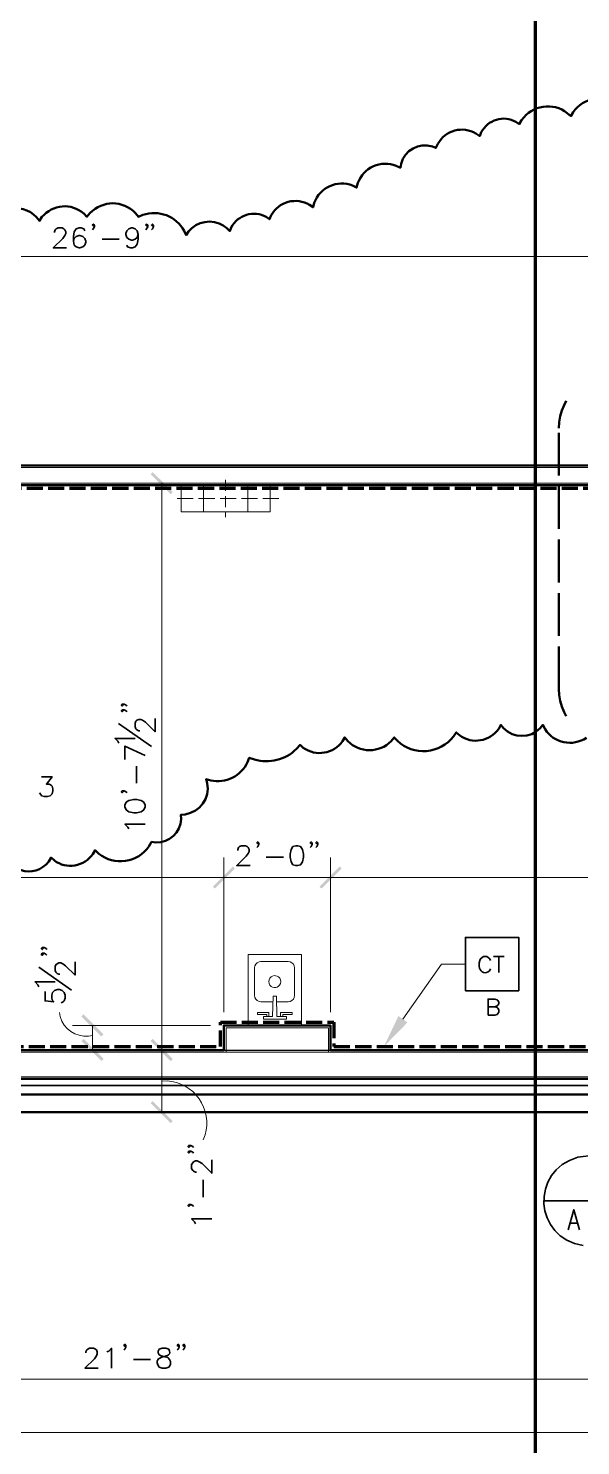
# Model space of a CAD drawing. Header units: inches. Extents: x 5 to 516, y -193 to 129.
# Drawn here: x 98.26 to 108.61, y 31.83 to 58.4 of the extents above; entities that cross this region are included whole.
import ezdxf

# ---------------------------------------------------------------- set-up
doc = ezdxf.new("R2010")
doc.units = ezdxf.units.IN
doc.header["$MEASUREMENT"] = 0
doc.linetypes.add('PDF_IMPORT', pattern=[1, 0.8, -0.2])
for name, color, linetype in [('Highlight', 210, 'Continuous'), ('PDF_Geometry', 7, 'Continuous'), ('PDF_Solid Fills', 7, 'Continuous')]:
    doc.layers.add(name, color=color, linetype=linetype)

msp = doc.modelspace()

# ---------------------------------------------------------------- hatches: boundary and pattern name
at = {"layer": 'PDF_Solid Fills', "transparency": 33554559}
for points in [[(100.9236387, 49.6710024), (100.9636387, 49.7110024), (100.963637, 49.7110041), (100.5869703, 50.0843375), (100.5469703, 50.0443375), (100.546972, 50.0443357)], [(103.7536389, 42.277671), (104.130304, 42.6510026), (104.090304, 42.6910026), (103.7136389, 42.3143377)], [(99.2903038, 39.4610033), (99.2503038, 39.4210033), (99.2503055, 39.4210015), (99.6269722, 39.0443348), (99.6669722, 39.0843348), (99.6669705, 39.0843366)], [(100.923637, 39.0443348), (100.9636387, 39.0843366), (100.5869721, 39.4610033), (100.5469703, 39.4210015)]]:
    msp.add_hatch(color=256, dxfattribs=at).paths.add_polyline_path(points)

# ---------------------------------------------------------------- linework, layer by layer
at = {"layer": 'Highlight'}
msp.add_line((27.036968, 39.2510033), (128.554406, 39.2510033), dxfattribs=at)
at = {"layer": 'PDF_Geometry', "lineweight": 70}
msp.add_lwpolyline([(107.7603057, 94.4510047), (107.7603057, 29.5409993)], dxfattribs=at)
at = {"layer": 'PDF_Geometry', "lineweight": 50}
for points in [[(109.4436351, 56.9676728), (109.3936355, 56.9043395), (109.3269681, 56.9643387, 0.4313286268), (108.4703007, 56.8310057), (108.4269674, 56.7576728), (108.3603017, 56.8143389)], [(107.5036342, 56.6843391), (107.460301, 56.6076722), (107.3969685, 56.6510054, 0.4212929771), (106.7469678, 56.4543391), (106.7169673, 56.3843394), (106.6469685, 56.4310059, 0.4257010681), (105.9336353, 56.2376728), (105.8969684, 56.1610058), (105.8303011, 56.1876723)], [(105.2436345, 55.8643393), (105.2303017, 55.7910056), (105.1503016, 55.8276725, 0.4230309215), (104.4336352, 55.5043387), (104.4103011, 55.4176722), (104.3336341, 55.4576722)], [(98.5102999, 54.8676725), (98.4636335, 54.7943387), (98.4103006, 54.8610052, 0.5999351903), (97.476967, 54.6010056), (97.4669674, 54.5176723), (97.4036341, 54.5576723)], [(103.6169677, 55.1310053), (103.5936337, 55.0476719), (103.526968, 55.0943393, 0.4225239453), (102.8103016, 54.9010053), (102.7769679, 54.8243392), (102.7136338, 54.8676725, 0.4175497472), (102.0603015, 54.6710053), (102.0336343, 54.6010056), (101.9769682, 54.6576725), (101.9103009, 54.704339)], [(101.2603001, 54.5943392), (101.2136337, 54.5276719), (101.1769668, 54.607672, 0.367027496), (100.4036343, 54.9043394), (100.320301, 54.8710057), (100.2669682, 54.9376722)], [(105.0569669, 45.0410047), (105.1169678, 45.1110048), (105.1769671, 45.0443382, 0.4393060233), (106.2269685, 45.1276715), (106.2769682, 45.2043382), (106.3403007, 45.151005)], [(99.4636335, 42.924338), (99.5069668, 42.9943381), (99.5769673, 42.9276712, 0.4283118415), (100.5169682, 43.0676715), (100.5669679, 43.1510048), (100.646968, 43.1410047, 0.4129629437), (101.1203007, 43.5810047), (101.1169675, 43.6610048), (101.1969677, 43.6676715)]]:
    msp.add_lwpolyline(points, format="xyb", dxfattribs=at)
for points in [[(99.4103007, 54.9376722), (99.3536346, 54.8710057), (99.2936336, 54.9310057)], [(108.3403059, 51.4176693), (108.3003059, 51.3410026), (108.2569726, 51.2376693), (108.2269726, 51.1310026), (108.2069726, 51.0210026), (108.2003059, 50.9076693)], [(86.2869662, 49.8376708), (86.2869662, 50.2110042), (113.413635, 50.2110042), (113.413635, 47.711004)], [(86.2869662, 49.837669), (113.0369684, 49.837669), (113.0369684, 47.7110023), (113.413635, 47.7110023)], [(108.2003048, 46.0176716), (108.2069715, 45.9076716), (108.2269715, 45.7943382), (108.2569715, 45.6876716), (108.3003048, 45.5843382), (108.3403048, 45.5076715)], [(107.0736348, 45.2710048), (107.1136348, 45.3443381), (107.1636345, 45.2843381)], [(107.8536353, 45.2843381), (107.9036349, 45.3443381), (107.943635, 45.2643382)], [(103.2803012, 44.8943381), (103.3503017, 44.9710048), (103.410301, 44.9176716)], [(104.143635, 45.0410047), (104.1869683, 45.1110048), (104.2436344, 45.0410047)], [(102.3636344, 44.6443381), (102.3969681, 44.7310048), (102.4969675, 44.6943381)], [(101.6103012, 44.2510048), (101.5869671, 44.3276716), (101.6769668, 44.3043381)], [(98.5236344, 42.6776711), (98.5869669, 42.7276713), (98.6402997, 42.7876714), (98.6802998, 42.8576715), (98.7436339, 42.8043382)], [(112.2436401, 39.2510017), (103.9203057, 39.2510017), (103.9203057, 39.7110017), (101.9203055, 39.7110017), (101.9203055, 39.2510017)], [(87.8303013, 38.6910041), (87.8303013, 39.2510041), (101.9203022, 39.2510041)], [(112.2036383, 38.7510016), (112.2036383, 38.0843349), (87.8703031, 38.0843349), (87.8703031, 38.7510016)], [(112.2036383, 38.7110032), (87.8703031, 38.7110032)], [(87.8702997, 38.4176683), (112.203635, 38.4176683)]]:
    msp.add_lwpolyline(points, dxfattribs=at)
at = {"layer": 'PDF_Geometry', "lineweight": 35}
for points in [[(99.4936391, 54.7143377), (99.4736391, 54.6976711), (99.4569724, 54.7143377), (99.4736391, 54.7343377), (99.4936391, 54.7143377), (99.4936391, 54.6810044), (99.4736391, 54.6443377), (99.4569724, 54.6276711)], [(100.4936392, 54.7143377), (100.4736392, 54.6976711), (100.4569725, 54.7143377), (100.4736392, 54.7343377), (100.4936392, 54.7143377), (100.4936392, 54.6810044), (100.4736392, 54.6443377), (100.4569725, 54.6276711)], [(100.6003049, 54.7143377), (100.5836382, 54.6976711), (100.5636382, 54.7143377), (100.5836382, 54.7343377), (100.6003049, 54.7143377), (100.6003049, 54.6810044), (100.5836382, 54.6443377), (100.5636382, 54.6276711)], [(98.743639, 54.5743366), (98.743639, 54.5910033), (98.7603057, 54.62767), (98.7769724, 54.6443366), (98.813639, 54.6610033), (98.8869724, 54.6610033), (98.9203057, 54.6443366), (98.9403057, 54.62767), (98.9569724, 54.5910033), (98.9569724, 54.5543366), (98.9403057, 54.51767), (98.903639, 54.4643366), (98.723639, 54.2876699), (98.9736391, 54.2876699)], [(99.3136396, 54.607672), (99.296973, 54.6443387), (99.2436396, 54.6610053), (99.2069729, 54.6610053), (99.1536396, 54.6443387), (99.1169729, 54.5910053), (99.1003063, 54.5010053), (99.1003063, 54.4110053), (99.1169729, 54.3410053), (99.1536396, 54.3043386), (99.2069729, 54.287672), (99.2236396, 54.287672), (99.276973, 54.3043386), (99.3136396, 54.3410053), (99.3336396, 54.3943386), (99.3336396, 54.4110053), (99.3136396, 54.4643387), (99.276973, 54.5010053), (99.2236396, 54.517672), (99.2069729, 54.517672), (99.1536396, 54.5010053), (99.1169729, 54.4643387), (99.1003063, 54.4110053)], [(100.3136397, 54.5376715), (100.296973, 54.4843381), (100.2603064, 54.4476714), (100.206973, 54.4310048), (100.1903064, 54.4310048), (100.136973, 54.4476714), (100.1003064, 54.4843381), (100.0836397, 54.5376715), (100.0836397, 54.5543381), (100.1003064, 54.6076715), (100.136973, 54.6443381), (100.1903064, 54.6610048), (100.206973, 54.6610048), (100.2603064, 54.6443381), (100.296973, 54.6076715), (100.3136397, 54.5376715), (100.3136397, 54.4476714), (100.296973, 54.3576714), (100.2603064, 54.3043381), (100.206973, 54.2876714), (100.1703064, 54.2876714), (100.116973, 54.3043381), (100.1003064, 54.3410048)], [(99.63697, 54.4476717), (99.95697, 54.4476717)], [(100.0136383, 45.7343362), (100.0336383, 45.7176695), (100.0136383, 45.6976695), (99.9969717, 45.7176695), (100.0136383, 45.7343362), (100.050305, 45.7343362), (100.0869717, 45.7176695), (100.1036383, 45.6976695)], [(100.0136383, 45.6276705), (100.0336383, 45.6110038), (100.0136383, 45.5910038), (99.9969717, 45.6110038), (100.0136383, 45.6276705), (100.050305, 45.6276705), (100.0869717, 45.6110038), (100.1036383, 45.5910038)], [(100.3436385, 45.2343362), (100.3269718, 45.2343362), (100.2903051, 45.2543362), (100.2736385, 45.2710028), (100.2569718, 45.3076695), (100.2569718, 45.3776695), (100.2736385, 45.4143362), (100.2903051, 45.4310028), (100.3269718, 45.4476695), (100.3636385, 45.4476695), (100.3969718, 45.4310028), (100.4536385, 45.3943362), (100.6303052, 45.2176695), (100.6303052, 45.4676695)], [(100.5636397, 44.9410046), (99.946973, 45.3710046)], [(99.9536374, 45.0043353), (99.9336374, 45.0376687), (99.880304, 45.091002), (100.2569707, 45.091002)], [(100.4436378, 44.7710013), (100.0669711, 44.947668), (100.0669711, 44.697668)], [(98.5036386, 44.3743372), (98.7003053, 44.3743372), (98.5936386, 44.2343372), (98.646972, 44.2343372), (98.6836386, 44.2143372), (98.7003053, 44.1976705), (98.716972, 44.1443372), (98.716972, 44.1076705), (98.7003053, 44.0543371), (98.6636386, 44.0176705), (98.6103053, 44.0010038), (98.5569719, 44.0010038), (98.5036386, 44.0176705), (98.4869719, 44.0376705), (98.4669719, 44.0710038)], [(100.2836375, 44.2543353), (100.2836375, 44.5743353)], [(100.0136383, 44.111001), (100.0336383, 44.091001), (100.0136383, 44.0743343), (99.9969717, 44.091001), (100.0136383, 44.111001), (100.050305, 44.111001), (100.0869717, 44.091001), (100.1036383, 44.0743343)], [(100.1403032, 43.3943363), (100.1203032, 43.4310029), (100.0669699, 43.4843363), (100.4436366, 43.4843363)], [(102.1803052, 42.9910024), (102.1803052, 43.0110024), (102.1969718, 43.047669), (102.2169718, 43.0643357), (102.2503052, 43.0810024), (102.3236385, 43.0810024), (102.3603052, 43.0643357), (102.3769718, 43.047669), (102.3936385, 43.0110024), (102.3936385, 42.9743357), (102.3769718, 42.937669), (102.3403052, 42.8843357), (102.1636385, 42.707669), (102.4136385, 42.707669)], [(102.5736361, 43.1343367), (102.5569694, 43.11767), (102.5369694, 43.1343367), (102.5569694, 43.1543367), (102.5736361, 43.1343367), (102.5736361, 43.1010033), (102.5569694, 43.0643367), (102.5369694, 43.04767)], [(103.5736362, 43.1343367), (103.5569695, 43.11767), (103.5369695, 43.1343367), (103.5569695, 43.1543367), (103.5736362, 43.1343367), (103.5736362, 43.1010033), (103.5569695, 43.0643367), (103.5369695, 43.04767)], [(103.6803053, 43.1343367), (103.6636386, 43.11767), (103.6436386, 43.1343367), (103.6636386, 43.1543367), (103.6803053, 43.1343367), (103.6803053, 43.1010033), (103.6636386, 43.0643367), (103.6436386, 43.04767)], [(102.7169704, 42.8676707), (103.0369704, 42.8676707)], [(98.5169714, 41.1710017), (98.5336381, 41.154335), (98.5169714, 41.134335), (98.4969714, 41.154335), (98.5169714, 41.1710017), (98.5503047, 41.1710017), (98.5869714, 41.154335), (98.6036381, 41.134335)], [(98.5169714, 41.064336), (98.5336381, 41.044336), (98.5169714, 41.0276693), (98.4969714, 41.044336), (98.5169714, 41.064336), (98.5503047, 41.064336), (98.5869714, 41.044336), (98.6036381, 41.0276693)], [(106.9203059, 40.9310013), (106.9069726, 40.9610013), (106.8769726, 40.9876679), (106.8503059, 41.0043346), (106.7903059, 41.0043346), (106.7636393, 40.9876679), (106.7336393, 40.9610013), (106.7203059, 40.9310013), (106.7069726, 40.8876679), (106.7069726, 40.8176679)], [(106.9769703, 41.004335), (107.1769703, 41.004335)], [(107.076973, 41.004335), (107.076973, 40.704335)], [(99.0636396, 40.3743368), (98.4503062, 40.8043369)], [(98.8469716, 40.6710016), (98.8269716, 40.6710016), (98.7936382, 40.6876683), (98.7736382, 40.7076683), (98.7569716, 40.7410016), (98.7569716, 40.814335), (98.7736382, 40.8476683), (98.7936382, 40.8676683), (98.8269716, 40.884335), (98.8636382, 40.884335), (98.9003049, 40.8676683), (98.9536382, 40.8310017), (99.1303049, 40.654335), (99.1303049, 40.904335)], [(106.8769726, 40.7176679), (106.9069726, 40.7443346), (106.9203059, 40.7743346)], [(98.4536372, 40.4376676), (98.4336372, 40.4743343), (98.3803039, 40.5276676), (98.7569706, 40.5276676)], [(98.570306, 40.3476679), (98.570306, 40.1710012), (98.730306, 40.1543345), (98.710306, 40.1710012), (98.6936393, 40.2243345), (98.6936393, 40.2776679), (98.710306, 40.3310012), (98.7469726, 40.3676679), (98.800306, 40.3843345), (98.8369726, 40.3843345), (98.890306, 40.3676679), (98.9269727, 40.3310012), (98.9436393, 40.2776679), (98.9436393, 40.2243345), (98.9269727, 40.1710012), (98.9069727, 40.1543345), (98.8736393, 40.1343345)], [(106.8736378, 39.9043356), (106.8736378, 40.2043356), (107.0036378, 40.2043356), (107.0436378, 40.1910023), (107.0603045, 40.1776689), (107.0736378, 40.1476689), (107.0736378, 40.1176689), (107.0603045, 40.0910023), (107.0436378, 40.0776689), (107.0036378, 40.0610023), (106.8736378, 40.0610023)], [(107.0036393, 40.0610027), (107.0436393, 40.0476693), (107.060306, 40.034336), (107.0736393, 40.004336), (107.0736393, 39.9610027), (107.060306, 39.934336), (107.0436393, 39.9176693), (107.0036393, 39.904336), (106.8736393, 39.904336)], [(112.2036383, 38.5843349), (87.8703031, 38.5843349)], [(101.2636384, 37.4610031), (101.2836384, 37.4410031), (101.2636384, 37.4243365), (101.2469718, 37.4410031), (101.2636384, 37.4610031), (101.3003051, 37.4610031), (101.3369718, 37.4410031), (101.3536384, 37.4243365)], [(101.2636384, 37.354334), (101.2836384, 37.334334), (101.2636384, 37.3176674), (101.2469718, 37.334334), (101.2636384, 37.354334), (101.3003051, 37.354334), (101.3369718, 37.334334), (101.3536384, 37.3176674)], [(108.5603057, 37.241001), (108.6603057, 37.2576676), (108.763639, 37.2643343), (108.863639, 37.2576676), (108.963639, 37.241001)], [(101.4069693, 36.9610031), (101.3903027, 36.9610031), (101.353636, 36.9776698), (101.3369693, 36.9943364), (101.3169693, 37.0310031), (101.3169693, 37.1043365), (101.3369693, 37.1376698), (101.353636, 37.1576698), (101.3903027, 37.1743365), (101.423636, 37.1743365), (101.4603027, 37.1576698), (101.513636, 37.1210031), (101.693636, 36.9410031), (101.693636, 37.1910031)], [(101.5336376, 36.494335), (101.5336376, 36.8176684)], [(107.920306, 36.4210013), (109.6069729, 36.4210013)], [(101.2636384, 36.354334), (101.2836384, 36.3343339), (101.2636384, 36.3176673), (101.2469718, 36.3343339), (101.2636384, 36.354334), (101.3003051, 36.354334), (101.3369718, 36.3343339), (101.3536384, 36.3176673)], [(108.3736379, 35.8810029), (108.4803046, 36.2576696), (108.5869713, 35.8810029)], [(101.3903033, 35.994335), (101.3703033, 36.0310017), (101.31697, 36.084335), (101.6936367, 36.084335)], [(108.4136397, 36.0076678), (108.546973, 36.0076678)], [(99.3336388, 33.5743349), (99.3336388, 33.5910016), (99.3503055, 33.6276683), (99.3703055, 33.644335), (99.4036388, 33.6610016), (99.4769722, 33.6610016), (99.5136388, 33.644335), (99.5303055, 33.6276683), (99.5469722, 33.5910016), (99.5469722, 33.5543349), (99.5303055, 33.5176683), (99.4936388, 33.4643349), (99.3169721, 33.2876683), (99.5669722, 33.2876683)], [(99.7269697, 33.5910009), (99.7636364, 33.6076676), (99.8169697, 33.6610009), (99.8169697, 33.2876676)], [(100.0836389, 33.714336), (100.0669722, 33.6976694), (100.0469722, 33.714336), (100.0669722, 33.734336), (100.0836389, 33.714336), (100.0836389, 33.6810027), (100.0669722, 33.644336), (100.0469722, 33.6276694)], [(100.8869717, 33.6443348), (100.8336384, 33.6610015), (100.7636384, 33.6610015), (100.7069717, 33.6443348), (100.690305, 33.6076681), (100.690305, 33.5743348), (100.7069717, 33.5376681), (100.7436384, 33.5176681), (100.8169717, 33.5010015), (100.8703051, 33.4843348), (100.9036384, 33.4476681), (100.9236384, 33.4110015), (100.9236384, 33.3576681), (100.9036384, 33.3243348), (100.8869717, 33.3043348), (100.8336384, 33.2876681), (100.7636384, 33.2876681), (100.7069717, 33.3043348)], [(101.083639, 33.714336), (101.0669723, 33.6976694), (101.0469723, 33.714336), (101.0669723, 33.734336), (101.083639, 33.714336), (101.083639, 33.6810027), (101.0669723, 33.644336), (101.0469723, 33.6276694)], [(101.1903047, 33.714336), (101.173638, 33.6976694), (101.153638, 33.714336), (101.173638, 33.734336), (101.1903047, 33.714336), (101.1903047, 33.6810027), (101.173638, 33.644336), (101.153638, 33.6276694)], [(100.2269698, 33.44767), (100.5469698, 33.44767)]]:
    msp.add_lwpolyline(points, dxfattribs=at)
at = {"layer": 'PDF_Geometry', "lineweight": 15}
for points in [[(113.4136384, 54.1276711), (113.0369717, 54.1276711), (86.2869696, 54.1276711)], [(100.506972, 49.8776708), (100.3803053, 49.8776708)], [(100.756972, 49.8776708), (100.756972, 39.2510033)], [(101.1203041, 49.337669), (102.7869709, 49.337669), (102.7869709, 49.837669), (101.1203041, 49.837669), (101.1203041, 49.337669), (101.1203041, 49.837669)], [(101.5369708, 49.337669), (101.5369708, 49.837669)], [(102.3703042, 49.337669), (102.3703042, 49.837669)], [(101.9203055, 42.8576702), (101.9203055, 39.9610033), (101.9203055, 42.7343368)], [(103.9203057, 42.8576702), (103.9203057, 39.9610033), (103.9203057, 42.7343368)], [(87.8303013, 42.4843359), (101.9203022, 42.4843359)], [(101.9203055, 42.4843359), (102.2969722, 42.4843359)], [(102.2969705, 42.4843359), (103.9203039, 42.4843359)], [(119.993639, 42.4843359), (103.920304, 42.4843359)], [(102.3769706, 40.0710034), (102.3769706, 39.7110033), (102.3769706, 41.0443368), (103.3769707, 41.0443368), (103.3769707, 39.7110033), (102.3769706, 39.7110033)], [(103.2469726, 40.2743375), (103.2469726, 40.7910042), (103.2403059, 40.8276709), (103.2236393, 40.8610042), (103.1969726, 40.8876709), (103.1636393, 40.9043376), (103.1269726, 40.9110042), (102.6169725, 40.9110042), (102.5803059, 40.9043376), (102.5469725, 40.8876709), (102.5203059, 40.8610042), (102.5036392, 40.8276709), (102.4969725, 40.7910042), (102.4969725, 40.2743375), (102.5036392, 40.2376708), (102.5203059, 40.2043375), (102.5469725, 40.1776708), (102.5803059, 40.1610042), (102.6169725, 40.1543375), (102.8436392, 40.1543375)], [(105.2769715, 39.8276686), (106.0003049, 40.8610021), (106.450305, 40.8610021)], [(102.7836385, 40.5976705), (102.7703052, 40.5676705), (102.7636385, 40.5343371), (102.7703052, 40.4976705), (102.7836385, 40.4676705)], [(102.9836386, 40.4976705), (102.9869719, 40.5343371), (102.9836386, 40.5676705)], [(102.9069724, 40.25767), (102.9169724, 39.87767), (103.0936391, 39.87767), (103.0936391, 39.8310033), (102.6669724, 39.8310033), (102.6669724, 39.87767), (102.8336391, 39.87767), (102.8469724, 40.25767)], [(102.9069694, 40.2576681), (102.8469694, 40.2610015)], [(102.910306, 40.1543356), (103.1269727, 40.1543356), (103.1636394, 40.1610023), (103.1969727, 40.1776689), (103.2236394, 40.2043356), (103.2403061, 40.237669), (103.2469727, 40.2743356)], [(98.836972, 39.954337), (98.8536386, 39.8776703)], [(102.7669717, 39.87767), (102.7669717, 39.9543367), (102.5503051, 39.9543367), (102.5503051, 39.9143367), (102.7269717, 39.9143367), (102.7269717, 39.87767)], [(102.9836364, 39.87767), (102.9836364, 39.9543367), (103.2003031, 39.9543367), (103.2003031, 39.9143367), (103.0236364, 39.9143367), (103.0236364, 39.87767)], [(101.6703055, 39.7110033), (99.0836386, 39.7110033)], [(99.4603037, 39.7110033), (99.4603037, 39.2543366)], [(99.3836387, 39.5110036), (99.4603054, 39.5243369)], [(99.7103037, 39.2543349), (99.8336371, 39.2543349)], [(100.506972, 39.2510017), (100.3803053, 39.2510017)], [(100.756972, 39.2510017), (100.756972, 38.0843349)], [(100.8803037, 39.2510017), (101.1303037, 39.2510017)], [(101.006972, 38.0843349), (101.1303054, 38.0843349)], [(88.8302998, 33.0810013), (89.2036331, 33.0810013), (110.8703015, 33.0810013)], [(28.5802966, 32.0810012), (126.1436385, 32.0810012)]]:
    msp.add_lwpolyline(points, dxfattribs=at)
at = {"layer": 'PDF_Geometry', "linetype": 'PDF_IMPORT', "lineweight": 50, "ltscale": 1}
msp.add_lwpolyline([(108.2003048, 46.0176716), (108.2003048, 50.9076708)], dxfattribs=at)
at = {"layer": 'PDF_Geometry', "lineweight": 9}
for points in [[(113.3703051, 50.1710024), (113.3703051, 47.7543355), (113.0803051, 47.7543355), (113.0803051, 49.877669), (86.3303029, 49.877669), (86.3303029, 50.1710024)], [(87.8702997, 39.2110017), (87.8702997, 38.7510016), (112.203635, 38.7510016), (112.203635, 39.2110017)]]:
    msp.add_lwpolyline(points, close=True, dxfattribs=at)
at = {"layer": 'PDF_Geometry', "linetype": 'PDF_IMPORT', "lineweight": 70, "ltscale": 0.376667}
for points in [[(112.9736376, 47.711004), (112.9736376, 49.7743383), (86.2869738, 49.7743383)], [(87.8303013, 39.3143358), (101.8569704, 39.3143358), (101.8569714, 39.7743357), (103.9836381, 39.7743375), (103.9836365, 39.3143342), (112.2469713, 39.3143358)]]:
    msp.add_lwpolyline(points, dxfattribs=at)
at = {"layer": 'PDF_Geometry', "linetype": 'PDF_IMPORT', "lineweight": 15, "ltscale": 0.256667}
msp.add_lwpolyline([(101.9536375, 49.9376684), (101.9536375, 49.2376694)], dxfattribs=at)
at = {"layer": 'PDF_Geometry', "linetype": 'PDF_IMPORT', "lineweight": 15, "ltscale": 0.376667}
msp.add_lwpolyline([(102.9536376, 49.587669), (100.953637, 49.587669)], dxfattribs=at)
at = {"layer": 'PDF_Geometry', "lineweight": 35}
for points in [[(100.0669695, 43.8076698), (100.0869695, 43.7543364), (100.1403028, 43.7176698), (100.2303028, 43.6976698), (100.2836362, 43.6976698), (100.3703028, 43.7176698), (100.4236362, 43.7543364), (100.4436362, 43.8076698), (100.4436362, 43.8410031), (100.4236362, 43.8943365), (100.3703028, 43.9310031), (100.2836362, 43.9476698), (100.2303028, 43.9476698), (100.1403028, 43.9310031), (100.0869695, 43.8943365), (100.0669695, 43.8410031)], [(103.270305, 43.0810021), (103.2169716, 43.0643354), (103.180305, 43.0110021), (103.1636383, 42.9210021), (103.1636383, 42.8676688), (103.180305, 42.7776687), (103.2169716, 42.7243354), (103.270305, 42.7076687), (103.3069716, 42.7076687), (103.360305, 42.7243354), (103.3936383, 42.7776687), (103.4136383, 42.8676688), (103.4136383, 42.9210021), (103.3936383, 43.0110021), (103.360305, 43.0643354), (103.3069716, 43.0810021)], [(106.4503047, 40.3610007), (106.4503047, 41.3610007), (107.4503048, 41.3610007), (107.4503048, 40.3610007)]]:
    msp.add_lwpolyline(points, close=True, dxfattribs=at)
at = {"layer": 'PDF_Geometry', "lineweight": 9}
msp.add_lwpolyline([(101.9636371, 39.2110033), (101.9636371, 39.66767), (103.8803039, 39.66767), (103.8803039, 39.2110033)], dxfattribs=at)
at = {"layer": 'PDF_Geometry', "lineweight": 15}
msp.add_lwpolyline([(101.5336376, 37.5643357), (101.5703043, 37.6610023, 0.479884546), (100.8569709, 38.6710024), (100.7569709, 38.6676692)], format="xyb", dxfattribs=at)
at = {"layer": 'PDF_Geometry', "lineweight": 50}
for points in [[(108.3603017, 56.8143389), (108.0928016, 57.0258393), (107.7004675, 56.962228), (107.5036342, 56.6843391)], [(105.8303011, 56.1876723), (105.5793567, 56.2663949), (105.3082453, 56.1171164), (105.2436345, 55.8643393)], [(104.3336341, 55.4576722), (104.0485236, 55.5692835), (103.7178012, 55.4237833), (103.6169677, 55.1310053)], [(99.2936336, 54.9310057), (99.061856, 55.1363941), (98.7091338, 55.1027833), (98.5102999, 54.8676725)], [(100.2669682, 54.9376722), (100.0207455, 55.1829504), (99.654911, 55.1857275), (99.4103007, 54.9376722)], [(101.9103009, 54.704339), (101.7064112, 54.8389503), (101.4092446, 54.7871171), (101.2603001, 54.5943392)], [(106.3403007, 45.151005), (106.5758574, 44.9734492), (106.9035789, 45.0360604), (107.0736348, 45.2710048)], [(107.1636345, 45.2843381), (107.3474673, 45.0890604), (107.6698567, 45.0886715), (107.8536353, 45.2843381)], [(107.943635, 45.2643382), (108.1056342, 45.0068937), (108.466413, 44.9277271), (108.7169675, 45.1043382)], [(103.410301, 44.9176716), (103.6385233, 44.7468381), (103.9875224, 44.8005603), (104.143635, 45.0410047)], [(104.2436344, 45.0410047), (104.4617452, 44.8161715), (104.8405226, 44.8119493), (105.0569669, 45.0410047)], [(101.6769668, 44.3043381), (101.9477459, 44.2428382), (102.2500786, 44.3903937), (102.3636344, 44.6443381)], [(102.4969675, 44.6943381), (102.7694114, 44.6143937), (103.080523, 44.6906159), (103.2803012, 44.8943381)], [(101.1969677, 43.6676715), (101.4775226, 43.7176713), (101.6579679, 43.9688938), (101.6103012, 44.2510048)], [(98.7436339, 42.8043382), (98.9605783, 42.6318935), (99.3146331, 42.6897824), (99.4636335, 42.924338)], [(97.9936339, 42.6876712), (98.1444111, 42.5717269), (98.3686899, 42.5668381), (98.5236344, 42.6776711)]]:
    msp.add_open_spline(points, degree=3, dxfattribs=at)
at = {"layer": 'PDF_Geometry', "lineweight": 15}
for points in [[(102.9836386, 40.5676705), (102.9511941, 40.6546705), (102.8388052, 40.674726), (102.7836385, 40.5976705)], [(102.7836385, 40.4676705), (102.8463052, 40.3942816), (102.9452497, 40.4124482), (102.9836386, 40.4976705)], [(98.8536386, 39.8776703), (98.9208053, 39.6392814), (99.1378053, 39.4917258), (99.3836387, 39.5110036)]]:
    msp.add_open_spline(points, degree=3, dxfattribs=at)
at = {"layer": 'PDF_Geometry', "lineweight": 35}
for points in [[(106.7069726, 40.8176679), (106.718417, 40.7293901), (106.7959171, 40.6671679), (106.8769726, 40.7176679)], [(108.6603057, 35.5843342), (107.7310278, 35.7213897), (107.6539722, 36.9906121), (108.5603057, 37.241001)], [(100.7069717, 33.3043348), (100.5383606, 33.5771681), (101.0053606, 33.4317237), (100.8869717, 33.6443348)]]:
    msp.add_open_spline(points, degree=3, dxfattribs=at)
at = {"layer": 'PDF_Solid Fills', "lineweight": 35, "transparency": 33554559}
for points in [[(101.7136371, 42.3143361), (101.7536371, 42.2776694), (102.0903038, 42.6910028)], [(102.0869722, 42.674335), (101.7536389, 42.2910016), (101.7303055, 42.3176683)], [(102.1136378, 42.6510026), (102.0869711, 42.6743359), (101.7536378, 42.2910026)], [(101.7536389, 42.2776675), (102.0903056, 42.6910009), (102.1269722, 42.6510008)], [(103.7303066, 42.3176693), (103.7569733, 42.2910026), (104.0869733, 42.6743359)], [(103.7569722, 42.2910037), (104.0869723, 42.674337), (104.1136389, 42.6510037)], [(99.6269704, 39.5043349), (99.6669704, 39.5443349), (99.2503037, 39.8776682)], [(99.6669722, 39.5443366), (99.2503055, 39.87767), (99.2903055, 39.91767)], [(105.1936382, 39.8876696), (104.9203048, 39.3143362), (105.3636382, 39.7676696)]]:
    msp.add_solid(points, dxfattribs=at)
at = {"layer": 'PDF_Solid Fills', "lineweight": 9, "transparency": 33554559}
for points in [[(100.5869721, 38.2943365), (100.5469721, 38.2543365), (100.9636388, 37.9176699)], [(100.5469703, 38.2543348), (100.963637, 37.9176681), (100.923637, 37.8776681)]]:
    msp.add_solid(points, dxfattribs=at)

doc.saveas('drawing.dxf')
